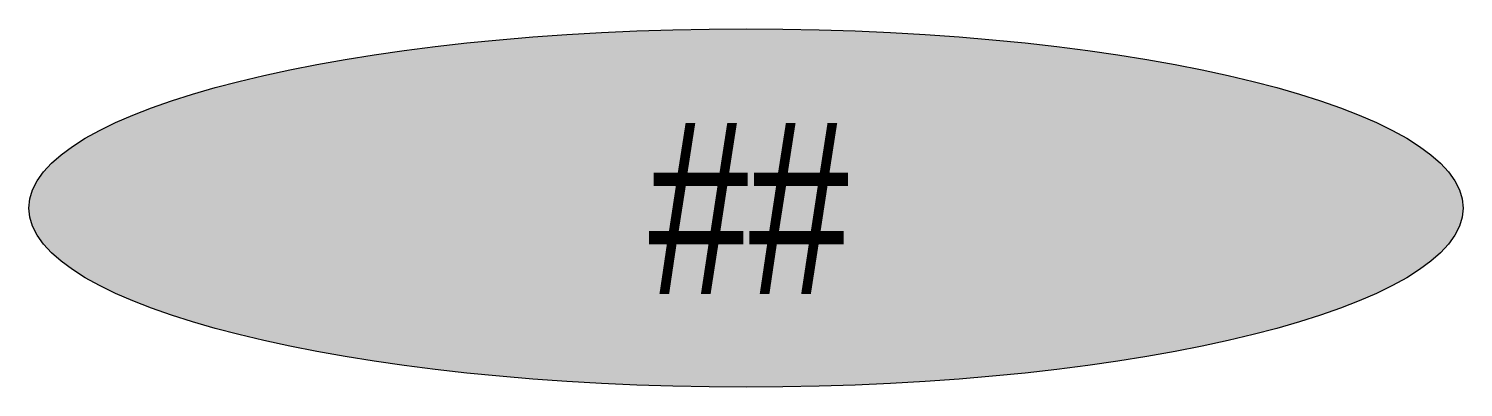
# Model space of a CAD drawing. Extents: x -0.5 to 0.5, y -0.13 to 0.13.
import ezdxf
from ezdxf.enums import TextEntityAlignment as Align

# ---------------------------------------------------------------- set-up
doc = ezdxf.new("R2010")
doc.units = 0
doc.header["$MEASUREMENT"] = 0
doc.layers.get('0').update_dxf_attribs({"lineweight": 20})
doc.styles.add('COA_Proposed', font='ariali.ttf', dxfattribs={"height": 2.4})

msp = doc.modelspace()

# ---------------------------------------------------------------- hatches: boundary and pattern name
at = {"linetype": 'ByBlock', "lineweight": -2, "transparency": 16777216}
h = msp.add_hatch(color=0, dxfattribs=at)
h.dxf.hatch_style = 1
h.set_gradient(color1=(254, 254, 254), color2=(254, 254, 254))
edge = h.paths.add_edge_path()
edge.add_ellipse((0, 0), major_axis=(-0.5, 0), ratio=0.25, start_angle=0, end_angle=360)

# ---------------------------------------------------------------- linework, layer by layer
at = {"color": 0, "linetype": 'ByBlock', "lineweight": -2, "transparency": 16777216}
msp.add_ellipse((0, 0), major_axis=(-0.5, 0), ratio=0.25, dxfattribs=at)

# ---------------------------------------------------------------- texts
at = {"color": 0, "linetype": 'ByBlock', "lineweight": -2, "transparency": 16777216, "style": 'COA_Proposed', "width": 0.75}
msp.add_attdef('##', text='A', height=0.12, dxfattribs=at).set_placement((0, 0), align=Align.MIDDLE)

doc.saveas('drawing.dxf')
